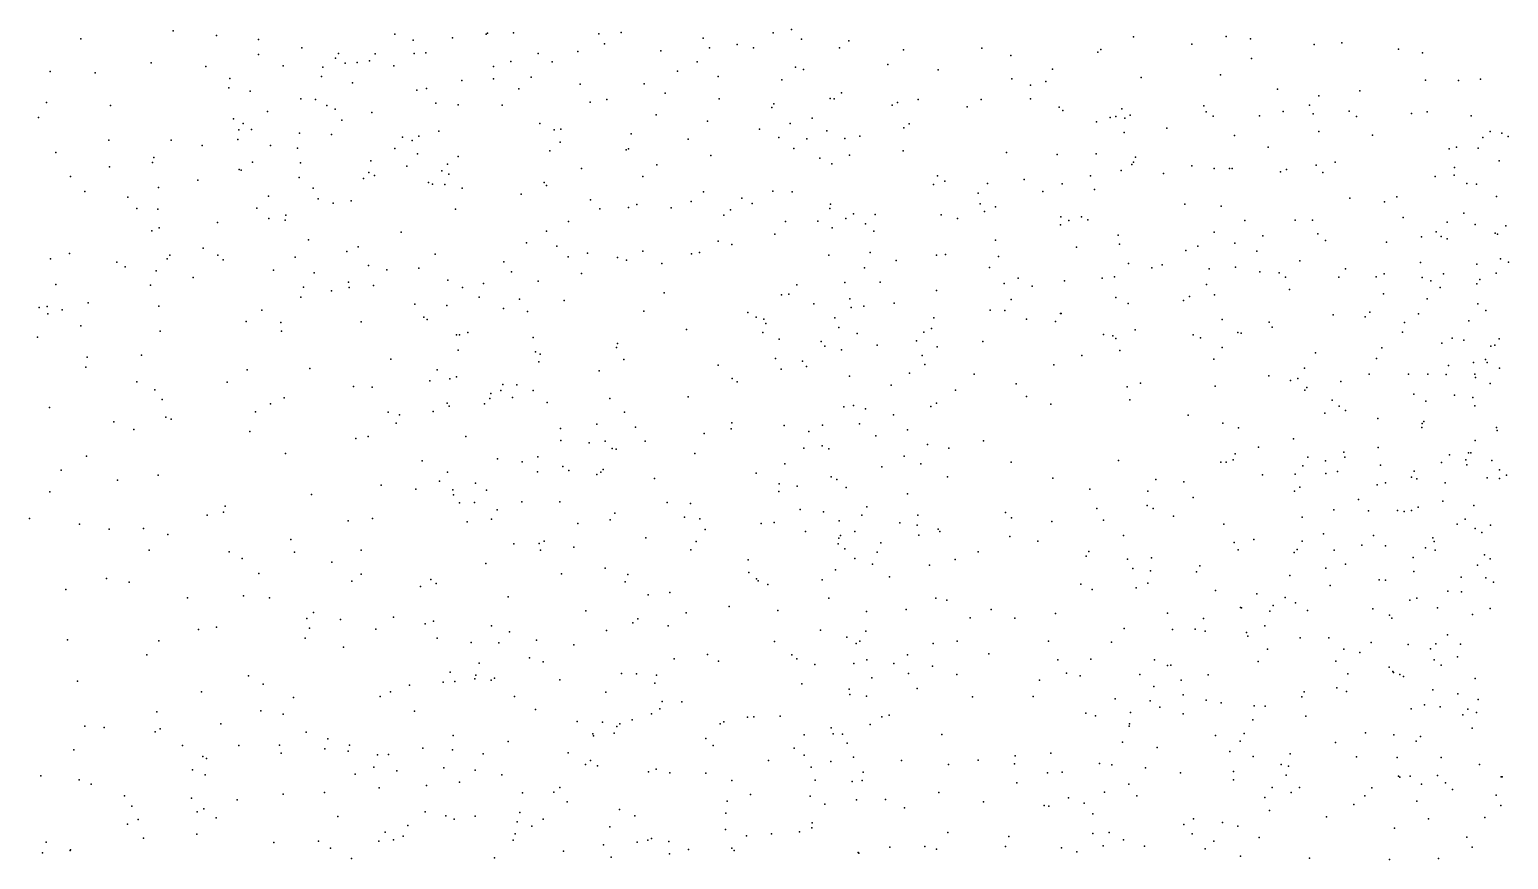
# Model space of a CAD drawing. Header units: metres. Extents: x -25 to 25, y -27.8 to 27.8.
# Drawn here: x 9.099 to 12.192, y 10.436 to 12.171 of the extents above; entities that cross this region are included whole.
import ezdxf

# ---------------------------------------------------------------- set-up
doc = ezdxf.new("R2010")
doc.units = ezdxf.units.M

msp = doc.modelspace()

# ---------------------------------------------------------------- linework, layer by layer
for p in [(9.3992, 12.1688, -6.2585), (9.4895, 12.1591, 3.0032), (9.8625, 12.1615, 16.173), (10.0537, 12.1619, 15.3662), (10.0564, 12.1636, -20.0541), (10.1112, 12.1648, 1.6504), (10.2896, 12.1621, 9.8224), (10.3358, 12.1652, 12.5704), (10.6541, 12.1648, 11.5728), (10.6925, 12.1713, 11.3377), (11.6017, 12.1568, 4.2333), (9.2061, 12.1521, -13.9378), (9.5773, 12.1506, -13.8966), (9.6683, 12.1334, 16.3209), (9.9014, 12.149, -13.5343), (9.9831, 12.1542, 16.0234), (10.2452, 12.1252, -17.8994), (10.3014, 12.1413, -18.7515), (10.4189, 12.1267, -16.3617), (10.5078, 12.1534, 12.2596), (10.5208, 12.1329, -9.9495), (10.5787, 12.1399, 12.0517), (10.6127, 12.133, 11.8891), (10.7134, 12.1516, 11.1619), (10.7931, 12.133, -18.8933), (10.8122, 12.1481, 6.9533), (10.9267, 12.129, -6.862), (11.0902, 12.1326, -20.2786), (11.3396, 12.13, 3.9799), (11.4077, 12.1558, 3.1013), (11.5299, 12.1408, -6.1309), (11.6521, 12.1519, 2.857), (11.7853, 12.1403, 7.3293), (11.8438, 12.1434, -11.4217), (11.9619, 12.1306, 4.8681), (9.3528, 12.1017, 0.66), (9.5777, 12.1194, -10.368), (9.6293, 12.0956, 0.8026), (9.7384, 12.1114, 14.407), (9.7452, 12.1216, 14.5825), (9.7591, 12.1009, 14.8684), (9.7843, 12.1025, 13.7247), (9.8101, 12.1063, -9.9624), (9.8219, 12.1205, -0.606), (9.8609, 12.0952, 7.4615), (9.9029, 12.1213, 9.2852), (9.9274, 12.1224, 15.1713), (10.0693, 12.0942, -16.3647), (10.1052, 12.1046, -3.0336), (10.1627, 12.121, 7.4041), (10.1919, 12.1036, -17.6757), (10.4951, 12.1039, -20.3444), (10.8942, 12.0986, 1.3925), (11.1514, 12.1169, -6.4431), (11.3329, 12.1239, -6.2349), (11.6548, 12.1105, 4.4994), (12.0124, 12.123, 7.4354), (9.1418, 12.0835, -10.7661), (9.2359, 12.0806, 2.9952), (9.4677, 12.0939, 2.3811), (9.5179, 12.0688, -19.503), (9.7097, 12.073, 2.9876), (9.712, 12.0928, 13.9907), (10.0027, 12.0649, -17.2661), (10.0694, 12.0685, -13.3775), (10.1478, 12.0718, 3.1565), (10.454, 12.0841, -13.0463), (10.5389, 12.0733, 7.2062), (10.6722, 12.0661, -11.1252), (10.7008, 12.0924, 10.8496), (10.7173, 12.0875, -20.4975), (10.9993, 12.0873, -20.5129), (11.1531, 12.0686, 1.7479), (11.2381, 12.0885, 3.7442), (11.4237, 12.0712, -12.784), (11.5896, 12.077, -5.8698), (12.0184, 12.0656, -8.0053), (12.0873, 12.0648, 2.1853), (12.1337, 12.0673, 5.0025), (9.5155, 12.0495, 16.3836), (9.5599, 12.0427, -0.8114), (9.7741, 12.0599, 8.7438), (9.909, 12.0448, 2.0188), (9.9289, 12.0483, 3.0377), (10.1218, 12.0477, 12.9828), (10.2506, 12.0575, 9.6288), (10.384, 12.0582, -2.8069), (10.4283, 12.0383, 9.8222), (10.797, 12.0393, 0.3713), (11.192, 12.055, -7.456), (11.2246, 12.0627, 7.051), (11.7086, 12.047, -12.8823), (11.7951, 12.0325, 1.6557), (11.8814, 12.0433, 7.4113), (9.1341, 12.0191, -1.0086), (9.2681, 12.0123, 2.4857), (9.6662, 12.0267, 7.5436), (9.697, 12.0249, 8.4081), (9.7207, 12.0124, 16.1793), (9.7382, 12.0051, -13.8736), (9.9485, 12.0174, 9.1), (9.9952, 12.0141, 15.477), (10.0873, 12.0131, 9.3277), (10.2711, 12.0192, -3.3271), (10.3064, 12.0254, -9.8322), (10.5409, 12.0265, 9.9914), (10.651, 12.0086, -3.5406), (10.6552, 12.0159, 3.2022), (10.7734, 12.0272, -11.3244), (10.7815, 12.0267, 7.047), (10.9031, 12.0133, -12.8381), (10.9143, 12.0186, 3.3417), (10.9575, 12.0248, 0.6617), (11.0601, 12.0097, -19.018), (11.0891, 12.0248, 1.2036), (11.1921, 12.0265, 3.6), (11.252, 12.0089, -19.2671), (11.2599, 12.0018, -20.423), (11.3832, 12.0057, -19.6073), (11.5545, 12.0116, -7.6393), (11.7756, 12.0133, -4.9795), (9.1172, 11.9878, -6.6607), (9.5256, 11.9845, 2.9079), (9.5455, 11.9747, 8.0812), (9.5962, 12.0003, 14.1371), (9.7521, 11.9817, 15.0721), (9.8149, 11.998, -16.918), (10.1659, 11.9747, -18.2765), (10.4096, 11.9928, -16.5375), (10.5165, 11.98, 12.5438), (10.6897, 11.975, -18.7322), (10.7358, 11.9863, 10.6534), (10.9385, 11.9743, -16.7374), (11.3306, 11.9784, 1.3273), (11.3587, 11.9877, -19.98), (11.3705, 11.9893, 3.7941), (11.3895, 11.986, -5.9324), (11.4006, 11.9924, 1.5576), (11.5596, 11.9995, 7.2761), (11.5746, 11.9904, -11.6153), (11.671, 11.9907, 4.3587), (11.7208, 12, -5.2853), (11.7835, 11.9949, -16.5396), (11.8585, 12.0007, 2.8391), (11.874, 11.9894, 4.6077), (11.9894, 11.996, 4.763), (12.0221, 11.9996, -4.9476), (12.1138, 11.9912, -13.0477), (9.2648, 11.9398, -19.2403), (9.3948, 11.9401, 16.386), (9.5342, 11.9414, 13.9976), (9.5368, 11.9617, 14.3758), (9.563, 11.9622, 14.5413), (9.6633, 11.9545, 14.9452), (9.7305, 11.9516, -16.6102), (9.8787, 11.9463, 13.4559), (9.8993, 11.9397, 8.836), (9.9129, 11.9484, 1.2121), (9.955, 11.9591, 13.3052), (10.1961, 11.9615, 3.0553), (10.2099, 11.9628, 7.3979), (10.3574, 11.9534, -3.5241), (10.4761, 11.9423, -2.9882), (10.6254, 11.9633, -10.648), (10.666, 11.9459, 10.2154), (10.7247, 11.9427, 10.4148), (10.7665, 11.9599, 11.5667), (10.8037, 11.9439, 10.9269), (10.8356, 11.9483, 3.206), (10.9274, 11.9661, -7.1223), (11.3885, 11.9564, 3.4057), (11.4776, 11.9651, 1.17), (11.6189, 11.9501, 4.2066), (11.7957, 11.958, 4.4727), (11.9075, 11.9507, -7.843), (12.1387, 11.9457, -10.9461), (12.1536, 11.9583, -8.223), (12.178, 11.9545, 2.5312), (12.1911, 11.948, -5.9721), (9.1535, 11.914, -6.2376), (9.4596, 11.929, 14.2306), (9.6025, 11.9292, 8.2234), (9.6589, 11.923, -10.4843), (9.8625, 11.9229, 15.9156), (9.9102, 11.9114, -16.4756), (10.187, 11.9176, -0.1948), (10.2085, 11.9362, -16.4925), (10.3467, 11.92, -20.4073), (10.3517, 11.9217, 3.0286), (10.6973, 11.9225, 12.2506), (10.8134, 11.9089, 11.3645), (10.926, 11.9179, -20.8638), (11.1423, 11.9145, 7.0744), (11.248, 11.9099, -16.7628), (11.3294, 11.9112, 0.9538), (11.6893, 11.9256, 3.0217), (12.0681, 11.9221, 1.8257), (12.0836, 11.9251, 7.5079), (12.1284, 11.9235, 4.8826), (9.266, 11.8844, -0.8783), (9.3556, 11.8933, 0.7626), (9.3587, 11.9035, -6.3659), (9.5369, 11.8786, 14.8615), (9.5653, 11.8944, 7.7963), (9.6654, 11.8926, 13.7721), (9.8129, 11.8969, 8.6223), (9.8878, 11.886, 15.67), (9.9726, 11.8897, -13.6109), (9.9952, 11.906, -20.1367), (10.2532, 11.8806, 12.9333), (10.4104, 11.8888, 9.5841), (10.5234, 11.9081, -18.5746), (10.7519, 11.9025, 11.8667), (10.7766, 11.8908, -18.4374), (11.404, 11.8894, 3.5894), (11.408, 11.8938, -20.2502), (11.4118, 11.9046, 3.6105), (11.53, 11.8865, -5.5225), (11.5764, 11.8806, 3.8032), (11.6087, 11.8811, -16.6423), (11.6143, 11.881, 4.0057), (11.7275, 11.879, 7.4344), (11.7901, 11.8876, 4.2891), (11.8297, 11.8941, 1.3686), (12.0792, 11.8829, -16.4436), (12.1724, 11.8968, -5.7418), (9.1845, 11.8643, 2.8744), (9.4508, 11.8565, -19.6416), (9.5414, 11.8774, 2.3943), (9.6624, 11.8622, 15.1397), (9.7969, 11.86, -0.5924), (9.8081, 11.8723, 2.8796), (9.8202, 11.8659, 15.4324), (9.933, 11.8513, -9.9253), (9.9416, 11.8483, 1.4148), (9.9613, 11.8757, 2.9251), (9.9675, 11.8471, 1.802), (9.9755, 11.869, -0.3817), (10.1752, 11.8518, -17.7779), (10.3816, 11.8642, 7.3008), (10.9893, 11.8472, -6.634), (10.9978, 11.8656, -6.2725), (11.0129, 11.8542, -18.7965), (11.1022, 11.8495, -18.4705), (11.1787, 11.8576, -19.1221), (11.2585, 11.849, -11.6284), (11.3176, 11.8654, 7.2051), (11.3819, 11.8765, -7.4465), (11.4706, 11.8707, 7.289), (11.7154, 11.8741, 4.0155), (11.804, 11.8728, 4.1122), (12.0387, 11.8638, 2.8289), (12.0781, 11.8671, 4.7203), (12.1051, 11.8497, 15.593), (12.1252, 11.8479, 15.3993), (9.2144, 11.8328, 16.406), (9.3042, 11.8208, 14.3821), (9.3685, 11.841, -19.4293), (9.5988, 11.8231, 16.0566), (9.6916, 11.8395, 8.3367), (9.7026, 11.8171, 7.7878), (10.0036, 11.8394, -17.2202), (10.1267, 11.8271, 13.1178), (10.18, 11.8454, 2.9361), (10.5087, 11.8323, -18.3751), (10.5883, 11.8185, -16.8532), (10.6534, 11.8332, 0.1493), (10.6941, 11.8319, -20.9159), (11.0831, 11.8295, -6.0233), (11.2182, 11.8325, -7.257), (11.3265, 11.8368, 3.3943), (11.8599, 11.8185, 4.0231), (11.9587, 11.8213, 7.5403), (12.1669, 11.8226, -5.3706), (9.3229, 11.7969, 14.119), (9.3669, 11.7959, 14.6902), (9.5741, 11.7978, -10.6729), (9.7341, 11.8082, 15.8369), (9.7711, 11.8135, 13.6806), (9.9896, 11.796, 7.5323), (10.2719, 11.8156, -18.4052), (10.2916, 11.7968, 9.1762), (10.3516, 11.7992, -13.2809), (10.3689, 11.8052, 2.9091), (10.4407, 11.7988, -9.9741), (10.4825, 11.8118, -20.7748), (10.5651, 11.7942, -10.2109), (10.6104, 11.8077, 9.8619), (10.7725, 11.7972, -11.2793), (10.7742, 11.8063, 10.3519), (10.8219, 11.7859, 11.4721), (11.0872, 11.8067, 3.1635), (11.0964, 11.7912, -18.1205), (11.1191, 11.8006, -16.9231), (11.5149, 11.8064, -20.5592), (11.591, 11.8022, 3.5769), (11.9325, 11.811, -4.898), (12.0988, 11.7872, 15.8866), (9.3695, 11.7568, 16.1533), (9.4918, 11.7681, 15.1131), (9.5989, 11.7761, 15.275), (9.6337, 11.7726, 7.9364), (9.6349, 11.783, 2.79), (10.2258, 11.7701, -16.6518), (10.5507, 11.7835, 2.913), (10.6798, 11.7702, -11.0451), (10.7475, 11.7706, 12.3242), (10.7775, 11.7568, 2.9497), (10.8063, 11.7762, -16.9554), (10.8469, 11.7648, 11.2957), (10.8676, 11.7843, 11.13), (11.0053, 11.7836, 7.1013), (11.0393, 11.7765, -12.9059), (11.2549, 11.7629, 3.219), (11.2557, 11.7799, -18.2997), (11.2728, 11.7724, -20.9948), (11.299, 11.7801, -12.8611), (11.3121, 11.7735, -19.548), (11.6409, 11.7722, 3.7961), (11.7459, 11.7728, 3.2057), (11.7821, 11.7727, 3.7175), (11.9719, 11.7782, 4.1394), (12.0638, 11.7688, 4.4787), (12.1226, 11.7635, 1.6084), (12.1866, 11.7611, 2.6956), (9.3542, 11.7503, 2.7587), (9.6819, 11.732, 1.1194), (9.876, 11.748, -13.7664), (10.1378, 11.7252, -20.3242), (10.1801, 11.7495, 7.4264), (10.5389, 11.729, 7.221), (10.6574, 11.7437, -10.7027), (10.8644, 11.7499, 10.7998), (11.119, 11.731, -18.9542), (11.3756, 11.7413, -5.4311), (11.5761, 11.7477, -4.9567), (11.6194, 11.725, 7.5785), (11.6781, 11.7403, 3.4467), (11.7935, 11.7445, -7.7), (11.8093, 11.73, 7.6655), (11.9372, 11.7271, 3.9615), (12.01, 11.7379, 15.7481), (12.0408, 11.7483, 4.2869), (12.0514, 11.7389, 7.6755), (12.0638, 11.7341, 15.204), (12.164, 11.7457, -5.8992), (12.1693, 11.7437, 4.6586), (9.1823, 11.7034, 14.7445), (9.3865, 11.6922, -0.7724), (9.3919, 11.6993, 15.9923), (9.4616, 11.7141, 15.3188), (9.4925, 11.6993, 15.8133), (9.6541, 11.6955, -13.8961), (9.7623, 11.7074, 7.8798), (9.7861, 11.7168, -20.0405), (9.9468, 11.7019, 2.0032), (10.2018, 11.7181, 8.8911), (10.2253, 11.6959, 2.7942), (10.2659, 11.7036, -20.5897), (10.3284, 11.6949, 12.9482), (10.3817, 11.708, -16.8274), (10.4834, 11.7021, 12.7891), (10.4998, 11.7051, -0.049), (10.5673, 11.7217, -18.1412), (10.7707, 11.6995, 10.1169), (10.8569, 11.7051, 7.1182), (10.996, 11.6997, 0.6715), (11.0143, 11.701, -6.7982), (11.1252, 11.6971, -21.1421), (11.2885, 11.7164, -18.6009), (11.3787, 11.7223, 7.3632), (11.5175, 11.7097, 3.3603), (11.5426, 11.7181, -11.6113), (11.6654, 11.7082, -20.6989), (9.1426, 11.6919, 0.5719), (9.2811, 11.6849, 15.0429), (9.2988, 11.6749, 2.5895), (9.3633, 11.6666, -10.8459), (9.5039, 11.69, 15.6597), (9.6093, 11.6685, -0.706), (9.6943, 11.6628, 8.2052), (9.8074, 11.6777, 2.7305), (9.8458, 11.6686, -16.9369), (9.9131, 11.6721, -0.5094), (10.0907, 11.6855, 13.3209), (10.1067, 11.665, 8.7406), (10.2531, 11.6614, -0.2382), (10.3475, 11.6893, 9.0407), (10.4214, 11.6819, 9.1948), (10.8448, 11.6733, 10.5162), (10.9114, 11.6885, -6.0211), (11.1066, 11.6737, 7.2516), (11.3974, 11.6819, -19.767), (11.446, 11.6731, -17.1077), (11.4678, 11.6794, 7.6841), (11.5662, 11.671, 1.3025), (11.6209, 11.6747, -21.0306), (11.6717, 11.6647, 3.411), (11.7127, 11.6624, -20.4445), (11.7555, 11.6879, -11.5231), (11.8514, 11.6713, -16.7714), (12.0081, 11.6846, 7.8802), (12.126, 11.6805, 4.146), (12.1661, 11.6617, 16.1359), (12.175, 11.6916, 7.8132), (12.1919, 11.6851, 14.9148), (9.1534, 11.6386, 14.925), (9.3519, 11.6366, 15.4603), (9.441, 11.6526, -13.6362), (9.6716, 11.6327, -10.5727), (9.7657, 11.643, -16.7076), (9.7674, 11.632, 8.0251), (9.8182, 11.6361, -10.2877), (9.9733, 11.6473, 8.6046), (10.0043, 11.6321, 7.7225), (10.0485, 11.6407, -16.6379), (10.1628, 11.6452, -17.8975), (10.7039, 11.6378, 0.3133), (10.8039, 11.6422, -13.0999), (10.8779, 11.6434, -21.1934), (11.1375, 11.6405, -17.8265), (11.1664, 11.6515, -19.2342), (11.1958, 11.6349, 3.041), (11.2634, 11.6459, 7.5523), (11.3421, 11.6516, -21.207), (11.3677, 11.6544, 3.174), (11.5602, 11.6384, 7.8706), (11.7256, 11.6538, -17.0801), (11.8371, 11.6533, 3.657), (11.915, 11.6545, 15.5982), (11.932, 11.6609, 15.2586), (12.0112, 11.6528, 3.7302), (12.0299, 11.6456, -11.2136), (12.0494, 11.6323, 14.9479), (12.056, 11.6607, -5.1575), (12.1261, 11.6397, -10.7303), (12.1324, 11.6489, 7.9974), (9.221, 11.5999, 2.6978), (9.6663, 11.6121, 13.854), (9.7305, 11.6249, -13.4925), (10.0391, 11.6116, -17.3106), (10.1234, 11.6079, -13.4226), (10.2168, 11.605, 7.4665), (10.426, 11.6211, 7.2921), (10.6718, 11.6167, 9.7292), (10.6869, 11.6181, 2.8181), (10.8147, 11.6082, 11.9882), (10.9958, 11.626, 2.9421), (11.1522, 11.6069, -6.9337), (11.3708, 11.611, -5.0073), (11.5124, 11.6047, -18.4381), (11.525, 11.6129, -18.0471), (11.5771, 11.617, -12.9175), (11.7337, 11.6278, 7.9893), (11.9307, 11.6184, 3.419), (12.0222, 11.6081, 3.1553), (9.1189, 11.5901, 15.1724), (9.1353, 11.592, -13.5688), (9.1372, 11.5771, 15.4524), (9.1667, 11.5855, 15.965), (9.3688, 11.5931, -13.1607), (9.5848, 11.5845, -13.1943), (9.9045, 11.5969, 2.2515), (9.9233, 11.5699, -10.0622), (9.9713, 11.5941, 13.6), (10.0901, 11.5883, -0.3956), (10.1401, 11.5819, 2.7068), (10.3838, 11.5827, -20.9333), (10.601, 11.5799, -10.2071), (10.6188, 11.5702, -17.9127), (10.7391, 11.5981, -10.9398), (10.783, 11.5689, -17.1157), (10.8169, 11.59, 11.6859), (10.8439, 11.5927, 11.4623), (10.9074, 11.5989, 11.241), (10.9901, 11.5689, -11.3775), (11.1082, 11.5849, 7.4844), (11.1384, 11.5838, -17.1775), (11.2548, 11.5776, 0.9808), (11.2563, 11.5779, 7.7561), (11.3968, 11.5982, 7.8428), (11.8255, 11.5748, -4.9391), (11.8922, 11.5704, 15.0626), (11.9017, 11.5802, 15.7969), (12.0035, 11.5769, 16.0086), (12.1279, 11.598, -21.0515), (12.1446, 11.5838, -8.1893), (9.2058, 11.552, 14.0717), (9.3716, 11.5406, 2.6235), (9.5516, 11.5607, 2.5597), (9.6244, 11.5588, 2.6238), (9.626, 11.541, -20.0301), (9.7921, 11.5603, 1.2446), (9.9307, 11.5649, -20.2203), (10.0151, 11.5382, 1.6721), (10.4726, 11.5443, 2.72), (10.6327, 11.5381, 0.1257), (10.6342, 11.5661, 9.5627), (10.6386, 11.5566, 12.6341), (10.7917, 11.5484, -5.8614), (10.9691, 11.5385, 11.0132), (10.9854, 11.5464, 7.3578), (11.1837, 11.5658, -21.3631), (11.2447, 11.5609, -19.5106), (11.4109, 11.5434, -17.4085), (11.5933, 11.5654, -7.4615), (11.6257, 11.5378, 8.0671), (11.6918, 11.5596, 1.4829), (11.6975, 11.549, -17.3467), (11.9707, 11.5386, 3.5095), (11.9742, 11.5587, -16.9966), (12.109, 11.562, -5.7981), (9.1156, 11.5279, 0.4318), (9.9917, 11.5331, 2.6516), (9.9978, 11.5331, 7.8744), (10.1518, 11.5272, 8.667), (10.3261, 11.5065, 12.9877), (10.3283, 11.5146, 7.3978), (10.6668, 11.5243, -6.153), (10.7547, 11.5193, 9.8191), (10.7621, 11.509, -10.6764), (10.8297, 11.5358, 10.2075), (10.8713, 11.5116, 2.8073), (10.954, 11.5202, -21.3868), (10.9969, 11.5076, -6.492), (11.0923, 11.5191, -13.0512), (11.3453, 11.5338, -12.9891), (11.3645, 11.5311, 1.2062), (11.371, 11.5255, -17.6647), (11.5323, 11.5329, -17.8071), (11.5476, 11.5264, -4.8805), (11.5934, 11.5068, -21.3839), (11.6326, 11.5363, -20.0357), (12.0526, 11.5155, 3.689), (12.0739, 11.5261, -16.6113), (12.0988, 11.522, -5.5199), (12.1548, 11.5096, 2.8973), (12.1636, 11.5113, -20.2486), (12.1726, 11.5246, 4.0172), (9.2193, 11.4861, -19.5456), (9.3326, 11.4902, -19.7702), (9.8543, 11.4823, 8.207), (9.9953, 11.5013, -6.0979), (10.157, 11.4977, 7.6488), (10.1637, 11.4769, -16.8112), (10.1665, 11.4926, 13.3134), (10.342, 11.4817, 2.6659), (10.6588, 11.4836, 2.7207), (10.7151, 11.4781, 7.2763), (10.7971, 11.5014, 0.4609), (10.9659, 11.49, -5.5947), (11.2997, 11.4901, 7.9263), (11.379, 11.5006, -7.1299), (11.5755, 11.4819, 3.1549), (11.7884, 11.4956, 15.1591), (11.916, 11.4833, 8.2417), (11.927, 11.5059, -20.2813), (12.1438, 11.4813, 16.3222), (9.2162, 11.4653, 2.6763), (9.5539, 11.4601, -10.673), (9.6852, 11.4626, -0.6268), (9.9511, 11.4601, -13.2385), (9.9916, 11.4455, 13.6645), (10.2898, 11.458, -18.0217), (10.5392, 11.4695, 12.7506), (10.6707, 11.4612, -21.3863), (10.7239, 11.4665, 12.513), (10.8134, 11.4469, 11.9089), (10.939, 11.4529, 0.6208), (10.9716, 11.4707, 10.7186), (11.0745, 11.4506, -17.4085), (11.241, 11.4706, -11.477), (11.6905, 11.4471, 8.1976), (11.7654, 11.4634, 15.6176), (11.9008, 11.4506, 14.7991), (11.983, 11.451, 16.1512), (12.0234, 11.4511, -10.848), (12.0619, 11.4504, 14.5899), (12.0664, 11.4688, -5.9823), (12.1188, 11.4753, 8.2931), (12.1219, 11.4505, -21.3331), (12.1477, 11.4749, -10.3899), (12.1732, 11.463, -6.3189), (9.3229, 11.4349, 0.7293), (9.3606, 11.4178, -10.7821), (9.5124, 11.4342, 13.9524), (9.7765, 11.4247, -20.2545), (9.8154, 11.4233, 13.8305), (9.9358, 11.4368, -17.2366), (9.978, 11.4409, 8.4389), (10.0847, 11.4164, 2.0116), (10.0886, 11.4289, -20.6107), (10.1181, 11.4283, -17.8952), (10.1523, 11.4163, 7.805), (10.5683, 11.4419, -17.084), (10.5789, 11.435, -5.8819), (10.9007, 11.4277, 11.3567), (11.0356, 11.4175, 2.7971), (11.1625, 11.4308, 7.8644), (11.3944, 11.424, -19.7132), (11.4225, 11.4321, 3.0151), (11.5782, 11.4254, -21.582), (11.736, 11.4377, -17.9319), (11.7513, 11.4417, -17.5872), (11.7663, 11.4176, 3.2533), (11.7704, 11.4231, -21.4867), (11.8415, 11.4351, -12.8384), (12.1228, 11.4436, 3.5705), (12.1538, 11.431, -16.8935), (9.376, 11.3979, -12.9213), (9.6029, 11.3886, -12.9374), (9.631, 11.4015, 2.5243), (9.9725, 11.3901, 2.3524), (9.9762, 11.3836, -16.7935), (10.0506, 11.3884, -17.5962), (10.0616, 11.3999, 2.6083), (10.0637, 11.4104, 7.9684), (10.1088, 11.4023, -9.5063), (10.1816, 11.3914, -13.2718), (10.3125, 11.3997, -16.952), (10.4765, 11.4032, 7.3745), (10.8018, 11.3827, 12.2417), (10.8218, 11.3854, 9.9628), (10.9836, 11.3832, 7.7431), (10.9958, 11.39, -11.1659), (11.1838, 11.4042, -19.1385), (11.2345, 11.3878, 1.0855), (11.4003, 11.3968, -21.7177), (11.8233, 11.3961, -18.3401), (11.8379, 11.3842, 15.9908), (11.9942, 11.4088, -10.6435), (12.0194, 11.3941, -7.9936), (12.0788, 11.4067, -17.1668), (12.1174, 11.4021, 14.4458), (12.1216, 11.3845, 16.4894), (9.1405, 11.381, 2.6182), (9.3836, 11.3606, 14.0288), (9.3948, 11.3568, -20.0115), (9.5712, 11.3721, 1.0146), (9.8487, 11.3715, -10.2359), (9.8728, 11.3658, 1.3056), (9.9426, 11.3726, -9.99), (10.3431, 11.371, 7.4902), (10.8475, 11.3781, -6.2599), (10.906, 11.3654, -10.8196), (11.5222, 11.3648, -18.7869), (11.8078, 11.3694, 8.3149), (11.8513, 11.3751, -11.2102), (11.919, 11.3582, -5.0948), (12.0148, 11.352, 16.3279), (9.2751, 11.3511, -0.6852), (9.3167, 11.3351, 2.523), (9.5594, 11.3308, -20.1965), (9.8657, 11.3484, -0.5051), (10.2093, 11.337, 13.2221), (10.2856, 11.3464, -9.6619), (10.3664, 11.3398, 12.906), (10.51, 11.3268, -21.4825), (10.5663, 11.3362, 2.6528), (10.5676, 11.3493, -17.7857), (10.6768, 11.3434, 7.4317), (10.7285, 11.3306, 9.4785), (10.7572, 11.3438, 2.681), (10.8347, 11.3467, 7.5906), (10.8688, 11.3219, -10.4214), (10.9348, 11.3342, -5.3983), (11.5946, 11.3482, 3.0794), (11.627, 11.3383, 15.2638), (12.0109, 11.339, -5.7918), (12.0114, 11.3477, -17.4141), (12.1668, 11.339, -8.4109), (12.1682, 11.3333, 2.7546), (9.7813, 11.3163, -16.9801), (9.8073, 11.3201, 2.5591), (10.0116, 11.3204, -13.0641), (10.2098, 11.312, -21.0546), (10.2693, 11.3069, 13.0761), (10.303, 11.3106, -21.2742), (10.317, 11.295, 2.6154), (10.3255, 11.2938, -5.9398), (10.3861, 11.311, -0.2849), (10.718, 11.2957, 0.2494), (10.7568, 11.3008, -17.6294), (10.7708, 11.2947, -21.6743), (10.9768, 11.3039, 10.5917), (11.0213, 11.2962, 10.9667), (11.0939, 11.3115, -4.9984), (11.6691, 11.298, 8.3292), (11.7421, 11.3157, 15.837), (11.9195, 11.2977, -21.5931), (12.1226, 11.3121, 11.9398), (9.218, 11.279, -19.8733), (9.6344, 11.2847, -0.5164), (9.9199, 11.2696, 2.5102), (10.0776, 11.2734, 8.2825), (10.1288, 11.2672, 8.1289), (10.1621, 11.2782, 2.591), (10.4899, 11.2848, -6.1221), (10.6786, 11.2633, 12.5036), (10.9281, 11.2792, 2.6847), (10.9626, 11.2632, 7.848), (11.1522, 11.2666, 8.0193), (11.3763, 11.2703, 2.8726), (11.5906, 11.2668, -22.0618), (11.6012, 11.2665, 15.5055), (11.616, 11.2713, -19.8017), (11.6206, 11.2841, 15.0214), (11.7619, 11.2591, 14.7109), (11.7726, 11.2772, 1.6198), (11.8096, 11.2695, -18.6496), (11.8474, 11.2874, 16.1538), (11.8499, 11.2773, -10.459), (11.9241, 11.2604, -19.969), (12.052, 11.2664, 14.3543), (12.0688, 11.282, 12.1705), (12.1029, 11.2718, 16.7362), (12.1047, 11.261, 3.0386), (12.1081, 11.286, 12.5242), (12.1132, 11.286, 11.6077), (12.1573, 11.2705, -18.405), (9.1647, 11.2501, 2.7099), (9.283, 11.2288, 0.326), (9.3678, 11.2396, 0.5685), (9.9732, 11.246, -9.6734), (10.1612, 11.2467, 8.5076), (10.2141, 11.2579, -13.0723), (10.2268, 11.2496, -9.2815), (10.2853, 11.2413, 8.6811), (10.2939, 11.246, -17.9153), (10.2986, 11.2517, 7.7782), (10.4059, 11.2329, 7.5461), (10.6184, 11.2441, 9.1429), (10.7751, 11.2364, 12.0495), (10.7871, 11.2307, 11.651), (10.8816, 11.2572, 10.2566), (11.0189, 11.2362, 0.6854), (11.2388, 11.2335, -19.2947), (11.4546, 11.2305, -19.648), (11.6772, 11.2403, -12.8318), (11.7456, 11.2414, -7.6549), (11.8097, 11.2431, 3.1864), (11.8345, 11.247, -21.8769), (11.9892, 11.2351, -17.9229), (11.9949, 11.2481, 1.6569), (12.0004, 11.2321, 12.365), (12.1473, 11.2337, 16.9761), (12.1729, 11.2508, -19.9233), (12.1734, 11.2324, -18.6998), (12.1877, 11.2395, 11.3133), (9.1413, 11.2046, -0.3396), (9.6888, 11.1991, -12.8157), (9.8343, 11.2184, 13.8861), (9.907, 11.2103, -17.6055), (9.956, 11.2268, -9.3904), (9.9842, 11.2089, -17.9249), (9.9853, 11.1984, 13.7795), (10.0318, 11.2225, -0.4091), (10.0542, 11.2079, -20.8276), (10.6656, 11.2052, -17.18), (10.6667, 11.2215, -13.2028), (10.7042, 11.2163, -5.5735), (10.8065, 11.2137, 9.6523), (10.9352, 11.2006, 11.2964), (11.3163, 11.2105, -11.1836), (11.4376, 11.2064, -19.0206), (11.5129, 11.2256, 2.9459), (11.7445, 11.2059, 8.4567), (11.7556, 11.2147, -10.8367), (11.9175, 11.2197, 11.7562), (11.9349, 11.2238, 16.405), (12.0593, 11.2237, 3.2806), (9.5077, 11.1751, 0.7994), (9.9977, 11.1814, 2.42), (10.0296, 11.1826, 1.5145), (10.077, 11.1669, -12.8514), (10.1284, 11.1836, 13.5967), (10.2077, 11.1839, 13.3545), (10.4327, 11.1825, -9.8292), (10.4812, 11.1805, 2.6192), (10.7105, 11.1676, 12.2842), (10.8501, 11.1734, 10.1061), (11.331, 11.1699, 1.3261), (11.436, 11.1758, 8.3192), (11.4491, 11.1697, -4.8682), (11.5328, 11.1928, 15.3437), (11.827, 11.1673, -5.1017), (11.8781, 11.1887, 11.5311), (12.0032, 11.173, 8.5733), (12.055, 11.1853, 12.8003), (12.1199, 11.1759, -21.6438), (9.0988, 11.1487, 2.558), (9.2032, 11.1368, 14.2897), (9.4699, 11.1561, 14.0943), (9.5043, 11.162, -0.3444), (9.7653, 11.1441, 2.4396), (9.8162, 11.149, -0.348), (10.0138, 11.142, -16.9289), (10.065, 11.1479, 2.5396), (10.2455, 11.1385, 8.1231), (10.3134, 11.1462, -21.5044), (10.3231, 11.1603, 12.9256), (10.4688, 11.1519, -12.9512), (10.501, 11.1484, 12.6476), (10.6287, 11.1384, 7.6413), (10.6561, 11.1408, -6.1292), (10.7592, 11.1632, 7.7426), (10.7918, 11.1441, -17.3862), (10.8395, 11.1561, 9.8699), (10.9193, 11.1398, 0.477), (10.9564, 11.1559, 10.518), (11.1399, 11.1617, -6.4663), (11.1528, 11.1501, -22.1509), (11.2369, 11.1429, 8.1793), (11.3453, 11.1458, -10.7887), (11.4912, 11.1537, -11.0592), (11.5965, 11.1369, -7.3751), (11.7607, 11.1516, -10.2378), (11.8993, 11.1651, 12.2375), (11.9599, 11.1659, -6.1219), (11.9736, 11.1637, -10.0508), (11.9895, 11.1658, -5.6562), (12.0844, 11.1369, -17.7041), (12.1017, 11.1473, 3.3656), (12.1541, 11.1353, -9.758), (9.265, 11.1267, -20.109), (9.3368, 11.1283, -0.0188), (9.3879, 11.1154, 2.7192), (9.6453, 11.1052, 14.0353), (10.3875, 11.1088, 7.8053), (10.512, 11.1261, 8.9206), (10.7217, 11.1215, 11.9383), (10.7917, 11.1075, 11.5399), (10.795, 11.1133, -5.2818), (10.8252, 11.1218, 2.6245), (10.9553, 11.1348, -5.0031), (10.9586, 11.1142, -22.0232), (10.9993, 11.1265, 11.1166), (11.0027, 11.122, 7.9957), (11.149, 11.1111, -13.0459), (11.3871, 11.1134, -19.4197), (11.6591, 11.1053, 15.927), (11.8048, 11.1169, -18.884), (11.9099, 11.1131, 16.5291), (12.0338, 11.1085, 3.7869), (12.1224, 11.1279, 11.1035), (12.1364, 11.1196, 2.8427), (9.3487, 11.0828, 14.2141), (9.5163, 11.0793, 0.5578), (9.6532, 11.0785, 0.9557), (9.7921, 11.0827, 13.9704), (10.1115, 11.0962, -21.2304), (10.1649, 11.0965, 2.0185), (10.1676, 11.0824, -17.9556), (10.1753, 11.1016, 8.3594), (10.2368, 11.0892, -16.9673), (10.4821, 11.0837, -17.7387), (10.4933, 11.1006, -5.7812), (10.7903, 11.0961, 9.4668), (10.8041, 11.0856, -13.0817), (10.8714, 11.0789, 11.3789), (10.8791, 11.0978, 7.903), (11.0827, 11.079, 0.8462), (11.2077, 11.1014, 2.6926), (11.314, 11.08, 8.3226), (11.6186, 11.099, -22.3226), (11.6269, 11.0834, 14.7171), (11.7437, 11.0777, 3.0857), (11.75, 11.0844, 11.3988), (11.7605, 11.1017, 16.206), (11.8274, 11.0825, 12.3627), (11.8853, 11.0935, 14.3753), (11.9347, 11.0921, 12.754), (12.0186, 11.0876, -21.9741), (12.0363, 11.1008, 16.8809), (12.0389, 11.0825, -19.7851), (9.5434, 11.0651, -0.0509), (9.7312, 11.0576, -17.5574), (10.0529, 11.0549, -0.2792), (10.3029, 11.0449, 13.1132), (10.6015, 11.0624, 12.404), (10.8248, 11.0653, 0.2834), (10.8616, 11.0535, 10.2253), (10.9808, 11.0516, 10.6603), (11.0349, 11.0635, 2.6303), (11.3085, 11.0699, -6.8148), (11.3955, 11.0638, 2.7869), (11.4066, 11.0442, 8.4801), (11.4451, 11.0669, -10.2959), (11.5467, 11.0501, -19.1475), (11.8097, 11.0454, 11.1869), (11.8509, 11.0538, 8.6437), (11.9925, 11.0676, -5.4168), (12.1269, 11.0513, -9.1111), (12.1421, 11.0732, 13.1), (12.1537, 11.0645, -12.6773), (9.2596, 11.0235, -12.7684), (9.3072, 11.0155, -10.6872), (9.5783, 11.0342, 0.2109), (9.7731, 11.0181, -17.0027), (9.7921, 11.0329, 1.1501), (9.9383, 11.0214, -20.8199), (9.9493, 11.0133, 13.9339), (10.2116, 11.0331, 2.5885), (10.3442, 11.0163, 12.7838), (10.3501, 11.0322, 8.6898), (10.603, 11.0357, -12.7021), (10.619, 11.023, -5.5481), (10.623, 11.0185, 7.7615), (10.7565, 11.0207, -12.8491), (10.7841, 11.0414, -10.2027), (10.8973, 11.0272, 10.4104), (11.438, 11.0137, 15.3856), (11.4434, 11.0392, 15.1129), (11.5396, 11.0374, 2.8963), (11.7344, 11.0295, 11.9911), (11.9218, 11.0204, -22.2058), (11.9346, 11.0201, 16.6939), (11.9944, 11.0383, -18.9818), (12.0933, 11.0262, -9.4012), (12.145, 11.0246, 17.1465), (12.1609, 11.0159, 2.645), (9.1743, 11.0004, 2.7257), (9.4289, 10.9829, 2.4161), (9.5459, 10.9873, -10.5859), (9.6006, 10.9833, -20.5324), (9.9165, 11.0071, 2.4705), (10.0995, 10.9852, -12.5883), (10.3923, 10.9894, -12.4989), (10.4377, 10.9941, -0.1435), (10.643, 11.0112, 12.094), (10.7708, 10.9826, -21.9735), (10.9941, 10.9823, 10.8804), (11.2973, 11.0114, -4.7959), (11.3212, 11.0007, -12.9065), (11.4132, 11.0043, -7.079), (11.5794, 10.9986, -4.9546), (11.6655, 10.9916, 8.6931), (11.7248, 10.9835, -19.4549), (11.8189, 11.0092, 16.4461), (12.0003, 10.9821, 3.3499), (12.0653, 10.9973, 1.8079), (12.0937, 10.9957, -8.8283), (9.6926, 10.9522, 2.4172), (10.2622, 10.9558, 8.3999), (10.4718, 10.9515, -21.7675), (10.5619, 10.9651, 12.239), (10.664, 10.9564, -17.5651), (10.8494, 10.9543, 2.5983), (10.9323, 10.9589, 8.0414), (11.0175, 10.9783, -6.3308), (11.1101, 10.9584, 8.3233), (11.2446, 10.9504, 1.2411), (11.4787, 10.9513, 14.8802), (11.6317, 10.9628, 16.0237), (11.6335, 10.9624, 11.8413), (11.693, 10.9551, 14.5352), (11.6996, 10.9668, -7.6536), (11.7467, 10.9724, 16.3135), (11.7719, 10.9568, 12.577), (11.908, 10.9603, -8.0468), (11.9857, 10.9779, 13.0128), (12.0438, 10.962, -8.3615), (12.1535, 10.9608, -21.8743), (9.4901, 10.9215, -17.2285), (9.6786, 10.9399, 0.3719), (9.6844, 10.9198, 0.7108), (9.7489, 10.9377, 2.6346), (9.8597, 10.9425, -18.0189), (9.9261, 10.9287, -8.7597), (9.9439, 10.9346, -9.1957), (10.0651, 10.9248, -10.0708), (10.3603, 10.9306, 12.6527), (10.3707, 10.939, 2.6004), (10.4346, 10.9248, -9.3455), (11.0662, 10.9411, -10.2678), (11.1593, 10.9409, -6.4902), (11.3885, 10.9192, 1.4034), (11.5544, 10.9399, 15.8253), (11.6823, 10.9243, -9.967), (11.9432, 10.9465, -12.6441), (11.9483, 10.9403, -5.7515), (12.1167, 10.9485, 13.1883), (9.178, 10.895, 14.501), (9.3692, 10.8929, 14.3461), (9.4522, 10.9171, -12.701), (9.675, 10.8985, 14.177), (9.8231, 10.9176, 0.1127), (9.951, 10.899, 14.0464), (10.0224, 10.8898, -8.4916), (10.0805, 10.8888, -16.9842), (10.1028, 10.912, -9.8379), (10.159, 10.8943, -8.7015), (10.3054, 10.9151, 8.5779), (10.6567, 10.8915, -12.4009), (10.7528, 10.9153, -5.1644), (10.8084, 10.9007, -12.56), (10.8278, 10.8878, 9.5538), (10.8354, 10.8922, 10.0936), (10.8478, 10.9136, 9.8527), (10.9885, 10.8878, 8.2461), (11.0386, 10.8925, -12.7738), (11.2296, 10.8925, -22.4248), (11.3617, 10.8905, 15.2954), (11.4895, 10.9167, -10.1226), (11.5364, 10.9177, -7.368), (11.5576, 10.9137, 8.785), (11.6444, 10.9105, 2.9864), (11.6471, 10.9031, 12.1209), (11.7564, 10.8995, 8.8262), (11.816, 10.8992, 12.8652), (11.9049, 10.8899, -19.1536), (12.0643, 10.9058, 10.9077), (9.3443, 10.8636, 2.7283), (9.7551, 10.8802, -12.626), (10.1441, 10.8573, 2.0935), (10.2369, 10.885, 13.7271), (10.5164, 10.8647, 12.0055), (10.6934, 10.8638, -10.028), (10.9353, 10.8639, -22.2271), (11.1051, 10.8662, 0.9021), (11.6881, 10.8756, -22.4714), (11.8477, 10.876, -5.2347), (11.8809, 10.8689, -9.5188), (11.9821, 10.8852, 3.2772), (12.029, 10.8763, 17.022), (12.0401, 10.8868, 3.9035), (12.0857, 10.8597, 14.0639), (12.0915, 10.8861, -22.0962), (9.9782, 10.8276, -12.4766), (10.0391, 10.8465, 2.3435), (10.1728, 10.8492, -12.3434), (10.4473, 10.8558, 12.2269), (10.5396, 10.8507, 2.5963), (10.7035, 10.8553, 7.9288), (10.7412, 10.8437, -17.3986), (10.8226, 10.8457, 10.2916), (10.8501, 10.8532, 10.4826), (10.9066, 10.846, -4.9427), (10.9871, 10.8405, 8.4409), (11.2494, 10.8536, -10.1869), (11.3182, 10.8547, 8.7879), (11.4513, 10.8537, 15.6379), (11.4789, 10.8416, 11.5347), (11.486, 10.842, 11.7185), (11.6686, 10.8498, 12.4216), (11.8311, 10.8508, 10.9689), (11.9424, 10.8384, 13.113), (11.9503, 10.8292, -6.1118), (11.9516, 10.8267, -9.1762), (12.0364, 10.8536, -19.4728), (12.051, 10.8422, 2.028), (9.1992, 10.8086, 2.4562), (9.557, 10.8197, 2.4044), (9.5871, 10.8026, 2.6799), (9.8937, 10.8002, 14.1508), (9.9638, 10.8064, -10.4162), (9.9885, 10.8078, 2.5021), (10.03, 10.814, -9.3541), (10.0321, 10.8214, -0.0006), (10.0642, 10.811, -17.9646), (10.0712, 10.8154, 1.5713), (10.2076, 10.8118, 2.5927), (10.3369, 10.825, 13.6088), (10.3683, 10.8239, 8.2971), (10.4066, 10.8047, 13.4293), (10.4103, 10.8217, -12.1933), (10.7137, 10.8034, 2.58), (10.8605, 10.816, 0.2327), (10.9371, 10.8249, 10.8377), (11.0382, 10.8227, 0.4735), (11.2108, 10.8106, 2.6404), (11.2675, 10.8256, -12.7044), (11.2965, 10.8198, -6.9316), (11.4212, 10.8231, -7.2127), (11.45, 10.7976, 2.7904), (11.5076, 10.8107, 8.8905), (11.5641, 10.8221, 11.2049), (11.8562, 10.8241, 3.191), (11.9648, 10.8226, 3.685), (11.9727, 10.8188, 14.1669), (12.1226, 10.8141, 3.3877), (9.4584, 10.7863, -17.7003), (9.6505, 10.7749, -10.6332), (9.8324, 10.7765, 0.4755), (9.8539, 10.7866, 1.1106), (10.1131, 10.7768, -10.24), (10.3038, 10.7855, -16.9564), (10.4216, 10.7663, 8.7419), (10.4633, 10.7657, 8.1647), (10.8127, 10.792, 11.3923), (10.8141, 10.7807, 9.4184), (10.8492, 10.7774, 8.2826), (10.955, 10.7934, -10.1271), (11.0707, 10.7763, 8.8311), (11.1981, 10.777, -6.667), (11.3691, 10.7717, 14.9716), (11.4426, 10.768, 14.807), (11.5114, 10.7803, 1.5184), (11.5597, 10.7692, -7.5265), (11.7599, 10.7762, 16.5185), (11.7647, 10.7864, 14.3781), (11.8332, 10.7946, 16.6648), (11.8531, 10.7873, 1.8969), (12.0337, 10.7907, -8.7754), (12.086, 10.7821, -6.4059), (12.1288, 10.7704, 2.4491), (9.3648, 10.7448, -17.4226), (9.5825, 10.7465, -12.6296), (9.6291, 10.7399, 14.3004), (9.9036, 10.7461, -20.9731), (10.1569, 10.7494, -21.5215), (10.3999, 10.7408, -5.8589), (10.4172, 10.7507, 11.8668), (10.6002, 10.7332, 0.0676), (10.6136, 10.7339, -12.09), (10.6689, 10.7356, -22.0223), (10.881, 10.7339, 11.0485), (10.8966, 10.7379, 8.8103), (11.308, 10.7421, 11.6355), (11.3284, 10.7363, 11.8138), (11.4017, 10.7434, 11.9598), (11.4627, 10.7547, -9.9593), (11.5113, 10.7404, 12.169), (11.5908, 10.7637, 16.0411), (11.6602, 10.7575, 11.0495), (11.6832, 10.7564, 12.7253), (11.7682, 10.7354, 12.9437), (11.9883, 10.7513, -8.2797), (12.0163, 10.7594, 13.2526), (12.0489, 10.7551, 8.92), (12.0967, 10.7384, 10.8162), (12.1068, 10.7501, 17.1407), (12.1254, 10.743, 13.9452), (9.2145, 10.715, -17.0705), (9.2546, 10.7121, -10.7084), (9.3616, 10.7029, 2.4185), (9.3719, 10.7094, 14.4329), (9.4986, 10.7197, -20.5836), (10.2441, 10.7244, 12.161), (10.2973, 10.7232, 11.9842), (10.3269, 10.714, -21.7212), (10.3336, 10.7197, 13.7725), (10.3595, 10.7283, 12.7825), (10.5432, 10.7198, -5.6435), (10.5508, 10.7235, 11.5597), (10.7751, 10.7113, 8.943), (10.8572, 10.7179, -12.2419), (11.3986, 10.7146, -4.8862), (11.3997, 10.7196, 15.5744), (11.6574, 10.7282, 1.7188), (12.1162, 10.7107, -12.5347), (9.4183, 10.6741, 11.4585), (9.5366, 10.6743, 11.1636), (9.6216, 10.6748, 11.9885), (9.6771, 10.702, 11.5039), (9.7223, 10.6882, 11.7269), (9.7678, 10.675, -20.7986), (9.985, 10.6954, -12.2768), (10.0996, 10.6829, 14.1064), (10.2767, 10.6986, 11.8252), (10.2784, 10.6948, -9.7375), (10.3218, 10.6999, 12.6071), (10.5134, 10.6888, 13.3346), (10.5287, 10.6744, 13.1343), (10.7189, 10.6963, 8.1274), (10.7798, 10.6986, 9.1861), (10.7989, 10.6977, 10.6554), (10.809, 10.6795, -9.9165), (11.0065, 10.6975, -22.3348), (11.3849, 10.6814, -22.5302), (11.5792, 10.6952, 12.4879), (11.6305, 10.6837, 2.9863), (11.639, 10.6997, 16.2199), (11.8301, 10.6804, 14.2856), (11.8928, 10.7008, 2.1232), (11.9521, 10.6969, -5.882), (11.9991, 10.6835, 17.0038), (12.008, 10.693, 14.076), (9.1915, 10.6651, 14.567), (9.4613, 10.6512, 11.8064), (9.4688, 10.6474, 10.9431), (9.6247, 10.658, 2.4241), (9.7161, 10.667, 11.3004), (9.7652, 10.6624, -17.0301), (9.8267, 10.6546, 14.2811), (9.8493, 10.6555, 2.4707), (9.9213, 10.6687, 12.0983), (9.9832, 10.665, 11.6978), (10.0476, 10.657, 0.2356), (10.2254, 10.6592, -8.3819), (10.2719, 10.6427, 13.9778), (10.6445, 10.6429, 8.595), (10.6979, 10.6687, 8.2934), (10.7192, 10.6539, -9.6306), (10.7744, 10.641, -17.2038), (10.8224, 10.6497, 2.5438), (10.9222, 10.6429, -6.4068), (11.0828, 10.6438, 11.6314), (11.1602, 10.653, 11.7916), (11.235, 10.6586, 11.3804), (11.4571, 10.6703, -9.7662), (11.6094, 10.662, 14.5344), (11.6582, 10.6516, -5.09), (11.7355, 10.657, 10.9172), (11.8741, 10.6508, 16.8011), (11.9595, 10.6494, -5.49), (12.0514, 10.6494, 3.989), (9.1223, 10.6107, 11.0564), (9.4398, 10.6235, 11.9987), (9.4659, 10.6128, 10.7441), (9.7798, 10.6143, -12.4677), (9.8189, 10.6291, -10.6553), (9.8668, 10.6214, 2.4555), (9.9653, 10.6279, -8.1173), (10.0309, 10.6225, 1.4061), (10.0865, 10.6128, -16.9804), (10.2617, 10.6346, -9.5181), (10.2868, 10.6316, -10.1198), (10.3932, 10.6193, -8.7648), (10.4094, 10.6248, 8.5925), (10.4377, 10.6173, 13.6796), (10.5135, 10.6166, 13.4936), (10.7338, 10.6292, 11.5181), (10.842, 10.6184, 11.6946), (11.0209, 10.6349, 9.0313), (11.1591, 10.6361, 0.8505), (11.2276, 10.6169, 9.0587), (11.2584, 10.6182, 12.0381), (11.3368, 10.6366, 11.24), (11.3626, 10.6339, 1.2787), (11.4329, 10.6278, 2.7827), (11.5063, 10.617, 15.8151), (11.6166, 10.6201, 12.7681), (11.7166, 10.6349, 14.4072), (11.7268, 10.6124, 2.012), (11.7316, 10.6312, -12.4597), (11.9623, 10.6102, 3.4168), (11.9861, 10.6105, -22.3177), (12.0439, 10.6113, -6.2356), (12.1316, 10.6349, 13.8077), (9.2025, 10.6025, 11.2105), (9.2277, 10.5931, 10.4844), (9.8302, 10.5859, -8.341), (9.9287, 10.5905, 0.6913), (9.9983, 10.5976, -21.2681), (10.2077, 10.5866, -9.3172), (10.5677, 10.6009, -9.0357), (10.742, 10.6018, 10.1981), (10.8193, 10.5993, 11.1289), (10.8402, 10.6012, 9.5804), (11.1638, 10.5965, -12.3275), (11.3983, 10.5932, 9.0719), (11.6168, 10.6026, -9.2725), (11.6975, 10.5867, 3.0952), (11.7547, 10.5867, -22.4813), (11.9065, 10.5855, 3.3156), (11.9651, 10.6081, -12.3181), (12.0098, 10.5934, 2.3961), (12.0604, 10.5965, 2.6649), (12.0752, 10.5823, 13.4794), (12.1768, 10.6086, 9.0079), (12.1789, 10.6085, 3.5288), (9.2973, 10.5693, 11.5853), (9.4376, 10.564, 2.4198), (9.533, 10.561, -17.9835), (9.6291, 10.5722, 10.899), (9.7155, 10.5758, 11.0516), (10.13, 10.5754, -6.0228), (10.195, 10.5768, 11.4494), (10.2235, 10.5566, 2.5831), (10.5577, 10.5577, 11.7341), (10.6064, 10.5719, -11.9396), (10.7316, 10.5687, 10.8771), (10.7621, 10.5516, -9.1902), (10.8282, 10.5606, 9.8436), (10.8892, 10.5611, 11.9157), (11.0004, 10.5757, 0.3069), (11.0942, 10.5566, -9.7985), (11.2212, 10.5486, -22.4661), (11.2308, 10.5475, 2.649), (11.2717, 10.5649, -7.276), (11.3044, 10.5539, 12.2099), (11.3471, 10.5767, 14.9868), (11.4149, 10.5689, 15.6303), (11.6821, 10.5653, 16.3429), (11.7376, 10.5759, 9.0713), (11.8684, 10.5508, 13.2556), (11.8914, 10.5693, 14.1885), (12.0002, 10.5577, -8.9894), (12.166, 10.5701, 10.7207), (12.1761, 10.5485, -8.473), (9.3126, 10.5472, 11.8026), (9.326, 10.5194, 12.039), (9.4495, 10.5359, 10.5157), (9.4631, 10.5422, -10.7414), (9.4888, 10.5228, 12.1875), (9.7437, 10.5258, 2.444), (9.926, 10.5355, 11.1905), (9.9695, 10.5272, 14.2854), (9.9871, 10.52, 1.188), (10.0308, 10.5264, 2.2648), (10.1243, 10.5341, -17.8943), (10.1729, 10.52, -21.5834), (10.333, 10.5408, -16.9076), (10.3647, 10.5274, -9.9385), (10.555, 10.533, 12.9994), (10.9285, 10.5443, -9.4431), (11.3228, 10.5316, -9.4454), (11.5333, 10.5212, -12.3373), (11.6922, 10.5381, -7.8772), (11.8117, 10.5254, 16.6809), (12.0248, 10.5208, 13.8448), (12.1424, 10.5236, -12.0691), (9.3038, 10.5101, 14.5118), (9.4488, 10.4891, 14.4359), (9.8424, 10.4934, 10.9807), (9.8896, 10.5067, -8.6184), (10.1147, 10.4897, 11.2157), (10.1186, 10.515, 12.4964), (10.1493, 10.5056, -11.9534), (10.3126, 10.5042, -17.7592), (10.5543, 10.4985, 10.4062), (10.5982, 10.4857, 13.2885), (10.6504, 10.4897, 2.5276), (10.7094, 10.4938, 11.0891), (10.7347, 10.5019, -5.2171), (10.7354, 10.5128, 11.9411), (11.0193, 10.4924, -6.6855), (11.3227, 10.4901, 15.276), (11.3569, 10.4922, -4.8929), (11.5132, 10.5092, 10.9735), (11.5303, 10.4894, 12.6832), (11.5942, 10.513, 16.0862), (11.626, 10.5059, 12.929), (11.9539, 10.5016, 14.0541), (9.1333, 10.4725, 2.4009), (9.1835, 10.4548, 11.6283), (9.1847, 10.4563, -20.3172), (9.3369, 10.4803, -20.5071), (9.6098, 10.4718, 12.2734), (9.7034, 10.474, 10.6412), (9.7282, 10.4597, -8.1127), (9.8291, 10.474, 12.3453), (9.8598, 10.4769, -6.1731), (9.8804, 10.4846, -17.0055), (10.1104, 10.4766, -7.9099), (10.2994, 10.4668, 11.2459), (10.3695, 10.472, 0.1296), (10.392, 10.4761, 11.495), (10.3994, 10.48, -8.4418), (10.4358, 10.4736, -21.8534), (10.4773, 10.4568, 10.6823), (10.5679, 10.4594, 11.8946), (10.5725, 10.455, -6.3818), (10.8984, 10.4619, 2.5393), (10.971, 10.4632, -9.1648), (10.996, 10.4576, 12.1261), (11.1399, 10.4628, 11.085), (11.1467, 10.4842, 0.505), (11.2572, 10.4606, 9.1904), (11.3441, 10.4644, -12.2645), (11.3865, 10.4771, 12.4292), (11.4304, 10.4639, -7.6852), (11.5577, 10.4581, 15.9462), (11.5756, 10.4745, 2.965), (11.6708, 10.482, 10.8628), (12.105, 10.4825, 17.1134), (12.1163, 10.4618, 3.5756), (9.1259, 10.4497, 10.194), (9.7719, 10.4382, -17.9784), (10.0713, 10.4393, -6.3422), (10.2153, 10.4535, 14.1477), (10.3149, 10.4406, 12.6143), (10.4375, 10.4478, -5.6307), (10.8319, 10.4509, 9.673), (10.8335, 10.449, -6.5154), (11.2893, 10.4519, 11.0388), (11.6316, 10.4426, 14.5001), (11.7757, 10.4384, -9.1644), (11.9434, 10.4361, -5.6465), (12.0455, 10.4383, 3.1704)]:
    msp.add_point(p)

doc.saveas('drawing.dxf')
